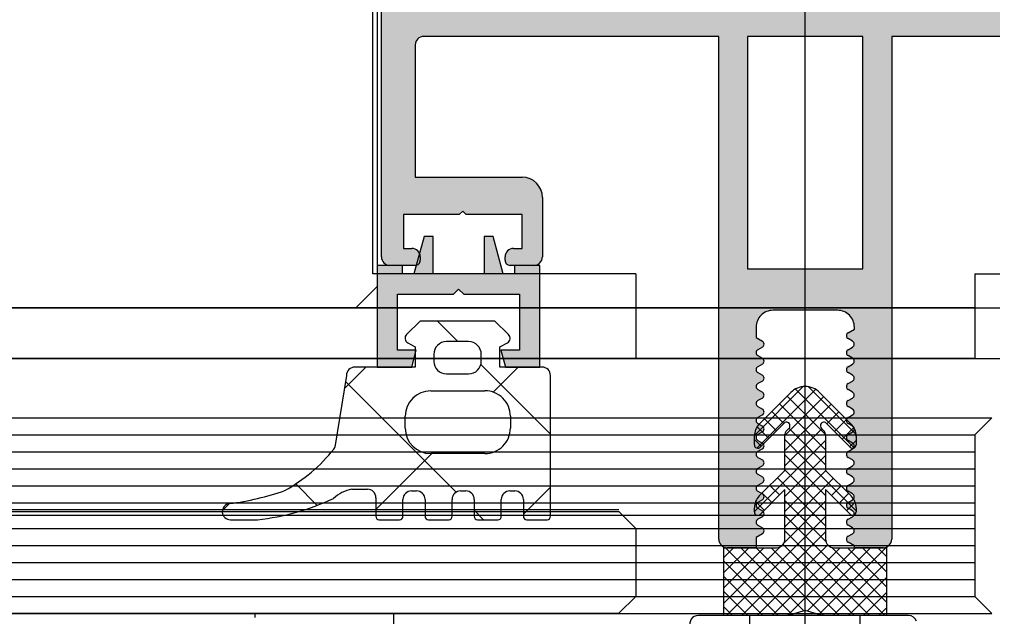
# Model space of a CAD drawing. Extents: x 820 to 5791, y 1495 to 5010.
# Drawn here: x 2814.68 to 2820.42, y 2079.19 to 2082.71 of the extents above; entities that cross this region are included whole.
import ezdxf

# ---------------------------------------------------------------- set-up
doc = ezdxf.new("R2010")
doc.units = 0
doc.header["$LTSCALE"] = 20
doc.layers.get('0').update_dxf_attribs({"linetype": 'CONTINUOUS', "lineweight": 15})
doc.layers.get('DEFPOINTS').update_dxf_attribs({"linetype": 'CONTINUOUS'})
doc.layers.add('_00_TT_PLASTER INTERIOR', color=60, linetype='CONTINUOUS', lineweight=0)
doc.layers.add('ölç', color=63, linetype='CONTINUOUS', lineweight=20)
doc.layers.add('dış ölçü', color=7, linetype='CONTINUOUS', lineweight=20, true_color=0x0d6787)
doc.styles.add('TRS', font='times.ttf', dxfattribs={"width": 0.8})
doc.dimstyles.new('dış ölçü', dxfattribs={"dimtxt": 12, "dimasz": 5, "dimexe": 5, "dimexo": 35, "dimgap": 5, "dimtad": 1, "dimdec": 0, "dimdsep": 46, "dimtxsty": 'TRS', "dimblk": 'DOT', "dimcen": 0, "dimdle": 0.1, "dimclrd": 256, "dimclre": 256, "dimclrt": 73, "dimadec": 0, "dimazin": 0, "dimtfac": 0.3, "dimtdec": 0, "dimtix": 1, "dimtmove": 2, "dimatfit": 3, "dimldrblk": 'DOT', "dimfxl": 1, "dimfxlon": 1, "dimtolj": 1, "dimarcsym": 0})

# ---------------------------------------------------------------- blocks, each defined once
blk = doc.blocks.new('_Dot')
at = {"layer": 'ölç', "color": 0, "lineweight": -2}
blk.add_line((-0.5, 0), (-1, 0), dxfattribs=at)
at = {"layer": 'ölç', "color": 0, "const_width": 0.5}
blk.add_lwpolyline([(-0.25, 0, 1), (0.25, 0, 1)], format="xyb", close=True, dxfattribs=at)
blk = doc.blocks.new('*D175')
at = {"layer": 'DEFPOINTS', "color": 0, "transparency": 16777216}
for p in [(2564.572630959432, 2100.051431137363), (2844.176336790435, 2097.044452601193), (2844.176336790435, 1809.278305477972)]:
    blk.add_point(p, dxfattribs=at)
at = {"layer": 'dış ölçü', "lineweight": -2, "transparency": 16777216}
for p, q in [((2564.572630959432, 1810.278305477972), (2564.572630959432, 1804.278305477972)), ((2844.176336790435, 1810.278305477972), (2844.176336790435, 1804.278305477972)), ((2569.572630959432, 1809.278305477972), (2839.176336790435, 1809.278305477972))]:
    blk.add_line(p, q, dxfattribs=at)
at = {"layer": 'dış ölçü', "lineweight": -2, "transparency": 16777216, "xscale": 5, "yscale": 5, "zscale": 5, "rotation": 180}
blk.add_blockref('_Dot', (2564.572630959432, 1809.278305477972), dxfattribs=at)
at = {"layer": 'dış ölçü', "lineweight": -2, "transparency": 16777216, "xscale": 5, "yscale": 5, "zscale": 5}
blk.add_blockref('_Dot', (2844.176336790435, 1809.278305477972), dxfattribs=at)
at = {"layer": 'dış ölçü', "color": 73, "transparency": 16777216, "insert": (2704.374483874934, 1820.3821266748), "char_height": 12, "attachment_point": 5, "style": 'TRS'}
blk.add_mtext('\\A1;280', dxfattribs=at)
blk = doc.blocks.new('*D180')
at = {"layer": 'DEFPOINTS', "color": 0, "transparency": 16777216}
for p in [(3700.971713778752, 2100.044452589959), (2054.28790840802, 2083.440788159293), (3700.971713778752, 1729.278305477972)]:
    blk.add_point(p, dxfattribs=at)
at = {"layer": 'dış ölçü', "lineweight": -2, "transparency": 16777216}
for p, q in [((2054.28790840802, 1730.278305477972), (2054.28790840802, 1724.278305477972)), ((3700.971713778752, 1730.278305477972), (3700.971713778752, 1724.278305477972)), ((2059.28790840802, 1729.278305477972), (3695.971713778752, 1729.278305477972))]:
    blk.add_line(p, q, dxfattribs=at)
at = {"layer": 'dış ölçü', "lineweight": -2, "transparency": 16777216, "xscale": 5, "yscale": 5, "zscale": 5, "rotation": 180}
blk.add_blockref('_Dot', (2054.28790840802, 1729.278305477972), dxfattribs=at)
at = {"layer": 'dış ölçü', "lineweight": -2, "transparency": 16777216, "xscale": 5, "yscale": 5, "zscale": 5}
blk.add_blockref('_Dot', (3700.971713778752, 1729.278305477972), dxfattribs=at)
at = {"layer": 'dış ölçü', "color": 73, "transparency": 16777216, "insert": (2877.629811093386, 1740.399430207604), "char_height": 12, "attachment_point": 5, "style": 'TRS'}
blk.add_mtext('\\A1;1647', dxfattribs=at)
blk = doc.blocks.new('HGJFG')
h = blk.add_hatch(color=9)
h.dxf.hatch_style = 1
h.paths.add_polyline_path([(-2344.934299923157, -3287.740428937931), (-2345.614299923164, -3287.740428937931), (-2345.614299923164, -3289.110428937932), (-2344.934299923157, -3289.110428937932)], flags=16)
edge = h.paths.add_edge_path()
edge.add_line((-2347.574299923156, -3287.790428937932), (-2347.574299923156, -3288.570428937932))
edge.add_line((-2347.574299923156, -3288.570428937933), (-2346.944199923156, -3288.570428937933))
edge.add_arc((-2346.944199923161, -3288.690428937932), 0.119999999999347, 359.99999999947977, 449.99999999947784, ccw=False)
edge.add_line((-2346.824199923166, -3288.690428937932), (-2346.824199923166, -3289.040428938162))
edge.add_arc((-2346.874199923154, -3289.040428938163), 0.04999999999997726, 269.99999999997397, 360.00000000002603, ccw=False)
edge.add_line((-2346.874199923154, -3289.090428938162), (-2347.014136417499, -3289.090428938161))
edge.add_arc((-2347.014399923163, -3289.060430095437), 0.0299999999995744, 179.9999999913434, 270.50326520220784, ccw=False)
edge.add_line((-2347.044399923162, -3289.060430095434), (-2347.044399923158, -3289.040430095446))
edge.add_arc((-2346.994399923159, -3289.040430095444), 0.04999999999904503, 89.99999996555522, 180.0000000010943, ccw=False)
edge.add_line((-2346.99439992313, -3288.990430095445), (-2346.944399923162, -3288.990430095473))
edge.add_line((-2346.944399923156, -3288.990430095474), (-2346.94441389236, -3288.790428937931))
edge.add_line((-2346.944413892369, -3288.79042893793), (-2347.274407817243, -3288.790428970085))
edge.add_line((-2347.274407817237, -3288.790428970086), (-2347.294407817236, -3288.770428970087))
edge.add_line((-2347.294407817241, -3288.770428970086), (-2347.314407817242, -3288.790428905776))
edge.add_line((-2347.314407817231, -3288.790428905778), (-2347.644399923153, -3288.790428937932))
edge.add_line((-2347.644399923153, -3288.79042893793), (-2347.644399923153, -3288.99042893793))
edge.add_line((-2347.644399923153, -3288.990428937931), (-2347.594399923154, -3288.990428938162))
edge.add_arc((-2347.594399923165, -3289.040428938163), 0.04999999999997726, 359.99999999997397, 450.00000000002603, ccw=False)
edge.add_line((-2347.544399923162, -3289.040428938163), (-2347.544399923162, -3289.060428938164))
edge.add_arc((-2347.574399923161, -3289.060428938164), 0.02999999999924441, 270.0000000007803, 360.00000000060896, ccw=False)
edge.add_line((-2347.574399923161, -3289.090428938162), (-2347.724299923238, -3289.090428937932))
edge.add_arc((-2347.724299923165, -3289.04042893793), 0.05000000000060822, 180.000000000697, 269.99999991259165, ccw=False)
edge.add_line((-2347.774299923153, -3289.040428937932), (-2347.774299923153, -3270.290458937932))
edge.add_arc((-2347.724298765502, -3270.290460095585), 0.05000115766671105, 450.00132654226195, 539.998673457738, ccw=False)
edge.add_line((-2347.724299923165, -3270.240458937932), (-2342.824299923165, -3270.240458937932))
edge.add_arc((-2342.824301080819, -3270.290460095585), 0.05000115766671105, 360.001326542262, 449.998673457738, ccw=False)
edge.add_line((-2342.774299923153, -3270.290458937933), (-2342.774299923153, -3289.040428937933))
edge.add_arc((-2342.824299923156, -3289.04042893793), 0.05000000000060752, 270.00000008740756, 359.99999999930384, ccw=False)
edge.add_line((-2342.824299923083, -3289.090428937933), (-2342.97419992316, -3289.090428938163))
edge.add_arc((-2342.97419992316, -3289.060428938164), 0.029999999999245, 179.9999999993918, 269.99999999921863, ccw=False)
edge.add_line((-2343.004199923159, -3289.060428938164), (-2343.004199923159, -3289.040428938163))
edge.add_arc((-2342.954199923156, -3289.040428938163), 0.04999999999997726, 89.99999999997402, 180.0000000000261, ccw=False)
edge.add_line((-2342.954199923156, -3288.990428938162), (-2342.904199923157, -3288.990428937931))
edge.add_line((-2342.904199923153, -3288.990428937931), (-2342.904199923153, -3288.790428937931))
edge.add_line((-2342.904199923153, -3288.79042893793), (-2343.234192029076, -3288.790428905776))
edge.add_line((-2343.234192029076, -3288.790428905778), (-2343.254192029076, -3288.770428970088))
edge.add_line((-2343.25419202908, -3288.770428970086), (-2343.274192029078, -3288.790428970085))
edge.add_line((-2343.274192029084, -3288.790428970086), (-2343.604185953957, -3288.790428937932))
edge.add_line((-2343.604185953952, -3288.79042893793), (-2343.604199923156, -3288.990430095473))
edge.add_line((-2343.604199923165, -3288.990430095474), (-2343.554199923196, -3288.990430095446))
edge.add_arc((-2343.554199923162, -3289.040430095444), 0.04999999999904503, 359.9999999989057, 450.00000003444484, ccw=False)
edge.add_line((-2343.504199923159, -3289.040430095446), (-2343.504199923155, -3289.060430095434))
edge.add_arc((-2343.534199923158, -3289.060430095437), 0.02999999999957437, 269.49673479779267, 360.00000000865657, ccw=False)
edge.add_line((-2343.534463428817, -3289.090428938162), (-2343.674399923161, -3289.090428938163))
edge.add_arc((-2343.674399923152, -3289.040428938163), 0.04999999999997726, 179.9999999999739, 270.00000000002603, ccw=False)
edge.add_line((-2343.724399923155, -3289.040428938163), (-2343.724399923155, -3288.690428937933))
edge.add_arc((-2343.60439992316, -3288.690428937932), 0.1199999999993454, 90.0000000005212, 180.000000000521, ccw=False)
edge.add_line((-2343.60439992316, -3288.570428937933), (-2342.974299923159, -3288.570428937933))
edge.add_line((-2342.974299923165, -3288.570428937933), (-2342.974299923165, -3287.790428937933))
edge.add_arc((-2343.024301080816, -3287.790430095586), 0.05000115766671673, 360.0013265422685, 449.9986734577315)
edge.add_line((-2343.024299923153, -3287.740428937931), (-2344.764299923153, -3287.740428937931))
edge.add_line((-2344.764299923158, -3287.740428937931), (-2344.764299923158, -3290.70542893793))
edge.add_arc((-2344.814299923161, -3290.705428937931), 0.05, 270, 360, ccw=False)
edge.add_line((-2344.814299923161, -3290.75542893793), (-2344.984299923163, -3290.75542893793))
edge.add_line((-2344.98429992316, -3290.75542893793), (-2344.98429992316, -3290.744400081101))
edge.add_line((-2344.98429992316, -3290.744400081102), (-2345.02179992316, -3290.722749446008))
edge.add_arc((-2345.011799923156, -3290.705428937931), 0.02000000000020181, 120.0000000000004, 239.9999999999996, ccw=False)
edge.add_line((-2345.021799923165, -3290.688108429856), (-2344.995197382787, -3290.672749446007))
edge.add_arc((-2345.005197382777, -3290.655428937932), 0.02000000000020146, 299.9999999999986, 420.0000000000013)
edge.add_line((-2344.995197382782, -3290.638108429856), (-2345.02179992316, -3290.622749446008))
edge.add_arc((-2345.011799923156, -3290.605428937933), 0.02000000000020181, 120.0000000000004, 239.9999999999996, ccw=False)
edge.add_line((-2345.021799923165, -3290.588108429857), (-2344.995197382787, -3290.572749446009))
edge.add_arc((-2345.005197382777, -3290.555428937932), 0.02000000000020146, 299.9999999999986, 420.0000000000013)
edge.add_line((-2344.995197382782, -3290.538108429856), (-2345.02179992316, -3290.522749446008))
edge.add_arc((-2345.011799923156, -3290.505428937932), 0.02000000000020181, 120.0000000000004, 239.9999999999996, ccw=False)
edge.add_line((-2345.021799923165, -3290.488108429855), (-2344.995197382787, -3290.472749446007))
edge.add_arc((-2345.005197382777, -3290.455428937931), 0.02000000000020146, 299.9999999999986, 420.0000000000013)
edge.add_line((-2344.995197382782, -3290.438108429856), (-2345.02179992316, -3290.422749446007))
edge.add_arc((-2345.011799923156, -3290.405428937932), 0.02000000000020181, 120.0000000000004, 239.9999999999996, ccw=False)
edge.add_line((-2345.021799923165, -3290.388108429856), (-2344.995197382787, -3290.372749446008))
edge.add_arc((-2345.005197382777, -3290.355428937933), 0.02000000000020146, 299.9999999999986, 420.0000000000013)
edge.add_line((-2344.995197382782, -3290.338108429857), (-2345.02179992316, -3290.322749446009))
edge.add_arc((-2345.011799923156, -3290.305428937932), 0.02000000000020181, 120.0000000000004, 239.9999999999996, ccw=False)
edge.add_line((-2345.021799923165, -3290.288108429856), (-2344.995197382787, -3290.272749446008))
edge.add_arc((-2345.005197382777, -3290.255428937932), 0.02000000000020146, 299.9999999999986, 420.0000000000013)
edge.add_line((-2344.995197382782, -3290.238108429855), (-2345.02179992316, -3290.222749446007))
edge.add_arc((-2345.011799923156, -3290.205428937931), 0.02000000000020181, 120.0000000000004, 239.9999999999996, ccw=False)
edge.add_line((-2345.021799923165, -3290.188108429856), (-2344.995197382787, -3290.172749446007))
edge.add_arc((-2345.005197382777, -3290.155428937932), 0.02000000000020146, 299.9999999999986, 420.0000000000013)
edge.add_line((-2344.995197382782, -3290.138108429856), (-2345.02179992316, -3290.122749446008))
edge.add_arc((-2345.011799923156, -3290.105428937933), 0.02000000000020181, 120.0000000000004, 239.9999999999996, ccw=False)
edge.add_line((-2345.021799923165, -3290.088108429857), (-2344.995197382787, -3290.072749446009))
edge.add_arc((-2345.005197382777, -3290.055428937932), 0.02000000000020146, 299.9999999999986, 420.0000000000013)
edge.add_line((-2344.995197382782, -3290.038108429856), (-2345.02179992316, -3290.022749446008))
edge.add_arc((-2345.011799923156, -3290.005428937932), 0.02000000000020181, 120.0000000000004, 239.9999999999996, ccw=False)
edge.add_line((-2345.021799923165, -3289.988108429855), (-2344.995197382787, -3289.972749446007))
edge.add_arc((-2345.005197382777, -3289.955428937931), 0.02000000000020146, 299.9999999999986, 420.0000000000013)
edge.add_line((-2344.995197382782, -3289.938108429856), (-2345.02179992316, -3289.922749446007))
edge.add_arc((-2345.011799923156, -3289.905428937932), 0.02000000000020181, 120.0000000000004, 239.9999999999996, ccw=False)
edge.add_line((-2345.021799923165, -3289.888108429856), (-2344.995197382787, -3289.872749446008))
edge.add_arc((-2345.005197382777, -3289.855428937933), 0.02000000000020146, 299.9999999999986, 420.0000000000013)
edge.add_line((-2344.995197382782, -3289.838108429857), (-2345.02179992316, -3289.822749446009))
edge.add_arc((-2345.011799923156, -3289.805428937932), 0.02000000000020181, 120.0000000000004, 239.9999999999996, ccw=False)
edge.add_line((-2345.021799923165, -3289.788108429856), (-2344.995197382787, -3289.772749446008))
edge.add_arc((-2345.005197382777, -3289.755428937932), 0.02000000000020146, 299.9999999999986, 420.0000000000013)
edge.add_line((-2344.995197382782, -3289.738108429855), (-2345.02179992316, -3289.722749446007))
edge.add_arc((-2345.011799923156, -3289.705428937931), 0.02000000000020181, 120.0000000000004, 239.9999999999996, ccw=False)
edge.add_line((-2345.021799923165, -3289.688108429856), (-2344.995197382787, -3289.672749446007))
edge.add_arc((-2345.005197382777, -3289.655428937932), 0.02000000000020146, 299.9999999999986, 420.0000000000013)
edge.add_line((-2344.995197382782, -3289.638108429856), (-2345.02179992316, -3289.622749446008))
edge.add_arc((-2345.011799923156, -3289.605428937933), 0.02000000000020181, 120.0000000000004, 239.9999999999996, ccw=False)
edge.add_line((-2345.021799923165, -3289.588108429857), (-2344.995197382787, -3289.57274944618))
edge.add_arc((-2345.005197382777, -3289.555428938104), 0.01999999999978106, 299.9999999999971, 420.0000000000029)
edge.add_line((-2344.995197382782, -3289.538108430029), (-2345.02179992316, -3289.522749446009))
edge.add_arc((-2345.011799923156, -3289.505428937932), 0.02000000000020181, 120.0000000000004, 239.9999999999996, ccw=False)
edge.add_line((-2345.021799923165, -3289.488108429855), (-2344.984299923165, -3289.466457794761))
edge.add_line((-2344.98429992316, -3289.466457794761), (-2344.98429992316, -3289.455428937931))
edge.add_arc((-2345.084299923165, -3289.455428937931), 0.0999999999999993, 359.9999999999996, 450.0000000000005)
edge.add_line((-2345.084299923165, -3289.355428937933), (-2345.464299923165, -3289.355428937933))
edge.add_arc((-2345.464299923156, -3289.455428937931), 0.1000000000000007, 450.0000000000005, 539.9999999999997)
edge.add_line((-2345.564299923161, -3289.455428937931), (-2345.564299923161, -3289.516457794761))
edge.add_line((-2345.564299923161, -3289.516457794763), (-2345.526799923161, -3289.538108429857))
edge.add_arc((-2345.536799923165, -3289.555428937932), 0.02000000000020181, 300.00000000000045, 419.99999999999955, ccw=False)
edge.add_line((-2345.526799923156, -3289.572749446009), (-2345.553402463534, -3289.588108429857))
edge.add_arc((-2345.54340246353, -3289.605428937933), 0.02000000000020146, 479.9999999999986, 600.0000000000014)
edge.add_line((-2345.553402463539, -3289.622749446008), (-2345.526799923161, -3289.638108429856))
edge.add_arc((-2345.536799923165, -3289.655428937932), 0.02000000000020181, 300.00000000000045, 419.99999999999955, ccw=False)
edge.add_line((-2345.526799923156, -3289.672749446007), (-2345.553402463534, -3289.688108429856))
edge.add_arc((-2345.54340246353, -3289.705428937931), 0.02000000000020146, 479.9999999999986, 600.0000000000014)
edge.add_line((-2345.553402463539, -3289.722749446007), (-2345.526799923161, -3289.738108429855))
edge.add_arc((-2345.536799923165, -3289.755428937932), 0.02000000000020181, 300.00000000000045, 419.99999999999955, ccw=False)
edge.add_line((-2345.526799923156, -3289.772749446008), (-2345.553402463534, -3289.788108429856))
edge.add_arc((-2345.54340246353, -3289.805428937932), 0.02000000000020146, 479.9999999999986, 600.0000000000014)
edge.add_line((-2345.553402463539, -3289.822749446009), (-2345.526799923161, -3289.838108429857))
edge.add_arc((-2345.536799923165, -3289.855428937933), 0.02000000000020181, 300.00000000000045, 419.99999999999955, ccw=False)
edge.add_line((-2345.526799923156, -3289.872749446008), (-2345.553402463534, -3289.888108429856))
edge.add_arc((-2345.54340246353, -3289.905428937932), 0.02000000000020146, 479.9999999999986, 600.0000000000014)
edge.add_line((-2345.553402463539, -3289.922749446007), (-2345.526799923161, -3289.938108429856))
edge.add_arc((-2345.536799923165, -3289.955428937931), 0.02000000000020181, 300.00000000000045, 419.99999999999955, ccw=False)
edge.add_line((-2345.526799923156, -3289.972749446007), (-2345.553402463534, -3289.988108429855))
edge.add_arc((-2345.54340246353, -3290.005428937932), 0.02000000000020146, 479.9999999999986, 600.0000000000014)
edge.add_line((-2345.553402463539, -3290.022749446008), (-2345.526799923161, -3290.038108429856))
edge.add_arc((-2345.536799923165, -3290.055428937932), 0.02000000000020181, 300.00000000000045, 419.99999999999955, ccw=False)
edge.add_line((-2345.526799923156, -3290.072749446009), (-2345.553402463534, -3290.088108429857))
edge.add_arc((-2345.54340246353, -3290.105428937933), 0.02000000000020146, 479.9999999999986, 600.0000000000014)
edge.add_line((-2345.553402463539, -3290.122749446008), (-2345.526799923161, -3290.138108429856))
edge.add_arc((-2345.536799923165, -3290.155428937932), 0.02000000000020181, 300.00000000000045, 419.99999999999955, ccw=False)
edge.add_line((-2345.526799923156, -3290.172749446007), (-2345.553402463534, -3290.188108429856))
edge.add_arc((-2345.54340246353, -3290.205428937931), 0.02000000000020146, 479.9999999999986, 600.0000000000014)
edge.add_line((-2345.553402463539, -3290.222749446007), (-2345.526799923161, -3290.238108429855))
edge.add_arc((-2345.536799923165, -3290.255428937932), 0.02000000000020181, 300.00000000000045, 419.99999999999955, ccw=False)
edge.add_line((-2345.526799923156, -3290.272749446008), (-2345.553402463534, -3290.288108429856))
edge.add_arc((-2345.54340246353, -3290.305428937932), 0.02000000000020146, 479.9999999999986, 600.0000000000014)
edge.add_line((-2345.553402463539, -3290.322749446009), (-2345.526799923161, -3290.338108429857))
edge.add_arc((-2345.536799923165, -3290.355428937933), 0.02000000000020181, 300.00000000000045, 419.99999999999955, ccw=False)
edge.add_line((-2345.526799923156, -3290.372749446008), (-2345.553402463534, -3290.388108429856))
edge.add_arc((-2345.54340246353, -3290.405428937932), 0.02000000000020146, 479.9999999999986, 600.0000000000014)
edge.add_line((-2345.553402463539, -3290.422749446007), (-2345.526799923161, -3290.438108429856))
edge.add_arc((-2345.536799923165, -3290.455428937931), 0.02000000000020181, 300.00000000000045, 419.99999999999955, ccw=False)
edge.add_line((-2345.526799923156, -3290.472749446007), (-2345.553402463534, -3290.488108429855))
edge.add_arc((-2345.54340246353, -3290.505428937932), 0.02000000000020146, 479.9999999999986, 600.0000000000014)
edge.add_line((-2345.553402463539, -3290.522749446008), (-2345.526799923161, -3290.538108429856))
edge.add_arc((-2345.536799923165, -3290.555428937932), 0.02000000000020181, 300.00000000000045, 419.99999999999955, ccw=False)
edge.add_line((-2345.526799923156, -3290.572749446009), (-2345.553402463534, -3290.588108429857))
edge.add_arc((-2345.54340246353, -3290.605428937933), 0.02000000000020146, 479.9999999999986, 600.0000000000014)
edge.add_line((-2345.553402463539, -3290.622749446008), (-2345.526799923161, -3290.638108429856))
edge.add_arc((-2345.536799923165, -3290.655428937932), 0.02000000000020181, 300.00000000000045, 419.99999999999955, ccw=False)
edge.add_line((-2345.526799923156, -3290.672749446007), (-2345.564299923156, -3290.694400081102))
edge.add_line((-2345.564299923161, -3290.694400081103), (-2345.564299923161, -3290.755428937932))
edge.add_line((-2345.564299923161, -3290.75542893793), (-2345.734299923163, -3290.75542893793))
edge.add_arc((-2345.73429992316, -3290.705428937931), 0.05000000000000143, 180.0000000000016, 269.99999999999835, ccw=False)
edge.add_line((-2345.784299923163, -3290.705428937931), (-2345.784299923163, -3287.740428937932))
edge.add_line((-2345.784299923163, -3287.740428937931), (-2347.524299923162, -3287.740428937931))
edge.add_arc((-2347.524298765505, -3287.790430095586), 0.05000115766671673, 450.0013265422685, 539.9986734577316)
h.paths.add_polyline_path([(-2347.504299923164, -3287.540468937933), (-2343.044299923157, -3287.540468937933), (-2343.044299923157, -3270.740458937932), (-2347.504299923164, -3270.740458937932)], flags=16)
h = blk.add_hatch()
h.set_pattern_fill('ANSI32', color=9, scale=0.5)
h.set_pattern_definition([(44.99999999999999, (-70702.76842420179, -10000), (-3.367596045400933, 3.367596045400933), []), (44.99999999999999, (-70700.52335920179, -10000), (-3.367596045400933, 3.367596045400933), [])])
h.paths.add_polyline_path([(-2429.595913055277, -3270.305708937608), (-2347.798562446184, -3270.305708937608), (-2347.798562446184, -3289.340428937728), (-2429.595913055277, -3289.340428937728)])
blk.add_hatch(color=9).paths.add_polyline_path([(-2346.838562446178, -3289.690428938165), (-2346.838562446178, -3289.090428938166), (-2346.988562446187, -3289.090428938166), (-2346.988562446187, -3289.140428938165), (-2347.055262446182, -3289.140428938165), (-2347.114462446186, -3288.919428938164), (-2347.168662446184, -3288.919428938164), (-2347.168662446184, -3289.140428938165), (-2347.468462446178, -3289.140428938165), (-2347.468462446178, -3288.919428938164), (-2347.522662446191, -3288.919428938164), (-2347.58186244618, -3289.140428938165), (-2347.64856244619, -3289.140428938165), (-2347.64856244619, -3289.090428938166), (-2347.798562446184, -3289.090428938166), (-2347.798562446184, -3289.690428938165), (-2347.595362446181, -3289.690428938165), (-2347.568462446184, -3289.590428938166), (-2347.678562446189, -3289.590428938166), (-2347.678562446189, -3289.260428938164), (-2347.348562446187, -3289.260428938164), (-2347.318562446188, -3289.230428938165), (-2347.28856244619, -3289.260428938164), (-2346.958562446188, -3289.260428938164), (-2346.958562446188, -3289.590428938166), (-2347.068562446188, -3289.590428938166), (-2347.041762446182, -3289.690428938165)])
at = {"color": 9, "ltscale": 0.5}
blk.add_line((-2345.274299923153, -3298.094551804218), (-2345.274299923153, -3268.240458937932), dxfattribs=at)
at = {"color": 9}
for p, q in [((-2347.824299923156, -3289.140428937932), (-2347.824299923156, -3270.305478937932)), ((-2347.774299923153, -3289.040428937932), (-2347.774299923153, -3270.290458937933)), ((-2345.784299923163, -3287.740428937931), (-2347.524299923153, -3287.740428937931)), ((-2345.784299923163, -3290.705428937931), (-2345.784299923163, -3287.740428937931)), ((-2344.934299923157, -3287.740428937931), (-2345.614299923164, -3287.740428937931)), ((-2345.614299923164, -3287.740428937931), (-2345.614299923164, -3289.110428937932)), ((-2344.934299923157, -3289.110428937932), (-2344.934299923157, -3287.740428937931)), ((-2343.024299923153, -3287.740428937931), (-2344.764299923158, -3287.740428937931)), ((-2344.764299923158, -3287.740428937931), (-2344.764299923158, -3290.705428937931)), ((-2347.574299923156, -3287.790428937932), (-2347.574299923156, -3288.570428937933)), ((-2347.574299923156, -3288.570428937933), (-2346.944199923161, -3288.570428937933)), ((-2346.824199923166, -3288.690428937932), (-2346.824199923166, -3289.040428938163)), ((-2347.314407817231, -3288.790428905778), (-2347.644399923153, -3288.79042893793)), ((-2347.644399923153, -3288.79042893793), (-2347.644399923153, -3288.990428937931)), ((-2347.294407817241, -3288.770428970086), (-2347.314407817231, -3288.790428905778)), ((-2347.274407817237, -3288.790428970086), (-2347.294407817241, -3288.770428970086)), ((-2346.944413892369, -3288.79042893793), (-2347.274407817237, -3288.790428970086)), ((-2346.944399923156, -3288.990430095474), (-2346.944413892369, -3288.79042893793)), ((-2347.522662446191, -3288.919428938164), (-2347.58186244618, -3289.140428938165)), ((-2347.468462446178, -3288.919428938164), (-2347.522662446191, -3288.919428938164)), ((-2347.468462446178, -3289.140428938165), (-2347.468462446178, -3288.919428938164)), ((-2347.114462446186, -3288.919428938164), (-2347.168662446184, -3288.919428938164)), ((-2347.168662446184, -3288.919428938164), (-2347.168662446184, -3289.140428938165)), ((-2347.055262446182, -3289.140428938165), (-2347.114462446186, -3288.919428938164)), ((-2347.644399923153, -3288.990428937931), (-2347.594399923165, -3288.990428938162)), ((-2346.99439992313, -3288.990430095445), (-2346.944399923156, -3288.990430095474)), ((-2347.544399923162, -3289.040428938163), (-2347.544399923162, -3289.060428938164)), ((-2347.044399923162, -3289.060430095434), (-2347.044399923162, -3289.040430095446)), ((-2346.274299923153, -3289.140428937932), (-2347.824299923156, -3289.140428937932)), ((-2347.64856244619, -3289.090428938166), (-2347.798562446184, -3289.090428938166)), ((-2347.798562446184, -3289.090428938166), (-2347.798562446184, -3289.690428938165)), ((-2347.574399923161, -3289.090428938162), (-2347.724299923238, -3289.090428937933)), ((-2347.64856244619, -3289.140428938165), (-2347.64856244619, -3289.090428938166)), ((-2347.58186244618, -3289.140428938165), (-2347.64856244619, -3289.140428938165)), ((-2347.168662446184, -3289.140428938165), (-2347.468462446178, -3289.140428938165)), ((-2346.988562446187, -3289.140428938165), (-2347.055262446182, -3289.140428938165)), ((-2346.874199923154, -3289.090428938162), (-2347.014136417504, -3289.090428938162)), ((-2346.838562446178, -3289.090428938166), (-2346.988562446187, -3289.090428938166)), ((-2346.988562446187, -3289.090428938166), (-2346.988562446187, -3289.140428938165)), ((-2346.838562446178, -3289.690428938165), (-2346.838562446178, -3289.090428938166)), ((-2346.274299923153, -3289.140428937932), (-2346.274299923153, -3289.640428937932)), ((-2345.614299923164, -3289.110428937932), (-2344.934299923157, -3289.110428937932)), ((-2344.274299923168, -3289.140428937932), (-2342.72429992315, -3289.140428937932)), ((-2344.274299923168, -3289.140428937932), (-2344.274299923168, -3289.640428937932)), ((-2347.348562446187, -3289.260428938164), (-2347.318562446188, -3289.230428938165)), ((-2347.318562446188, -3289.230428938165), (-2347.28856244619, -3289.260428938164)), ((-2347.678562446189, -3289.590428938166), (-2347.678562446189, -3289.260428938164)), ((-2347.678562446189, -3289.260428938164), (-2347.348562446187, -3289.260428938164)), ((-2347.28856244619, -3289.260428938164), (-2346.958562446188, -3289.260428938164)), ((-2346.958562446188, -3289.260428938164), (-2346.958562446188, -3289.590428938166)), ((-2345.084299923165, -3289.355428937933), (-2345.464299923156, -3289.355428937933)), ((-2347.544779142508, -3289.420428938166), (-2347.625667585901, -3289.498895872132)), ((-2347.104779142505, -3289.420428938166), (-2347.544779142508, -3289.420428938166)), ((-2347.322746259842, -3289.540428938165), (-2347.442746259837, -3289.420428938166)), ((-2347.023890699126, -3289.498895872132), (-2347.104779142505, -3289.420428938166)), ((-2345.564299923161, -3289.455428937931), (-2345.564299923161, -3289.516457794763)), ((-2345.021799923165, -3289.488108429855), (-2344.98429992316, -3289.466457794761)), ((-2344.98429992316, -3289.466457794761), (-2344.98429992316, -3289.455428937931)), ((-2347.61889678957, -3289.546899526401), (-2347.574779142506, -3289.570428938166)), ((-2347.259779142504, -3289.540428938167), (-2347.389779142509, -3289.540428938167)), ((-2347.074779142506, -3289.570428938166), (-2347.030661495443, -3289.546899526401)), ((-2345.564299923161, -3289.516457794763), (-2345.526799923156, -3289.538108429856)), ((-2344.995197382782, -3289.538108430029), (-2345.021799923165, -3289.522749446008)), ((-2347.568462446184, -3289.590428938166), (-2347.678562446189, -3289.590428938166)), ((-2347.595362446181, -3289.690428938165), (-2347.568462446184, -3289.590428938166)), ((-2347.574779142506, -3289.570428938166), (-2347.574779142506, -3289.690428938165)), ((-2347.074779142506, -3289.690428938165), (-2347.074779142506, -3289.570428938166)), ((-2346.958562446188, -3289.590428938166), (-2347.068562446188, -3289.590428938166)), ((-2347.068562446188, -3289.590428938166), (-2347.041762446182, -3289.690428938165)), ((-2345.526799923156, -3289.572749446009), (-2345.553402463539, -3289.588108429857)), ((-2345.021799923165, -3289.588108429857), (-2344.995197382782, -3289.57274944618)), ((-2416.883590861017, -3289.640428937727), (-2339.83666939566, -3289.640428937727)), ((-2346.274299923153, -3289.640428937932), (-2360.836622117419, -3289.640428937932)), ((-2344.274299923168, -3289.640428937932), (-2352.040364596772, -3289.640428937932)), ((-2347.464779142506, -3289.615428938166), (-2347.464779142506, -3289.655428938165)), ((-2347.184779142507, -3289.655428938165), (-2347.184779142507, -3289.615428938166)), ((-2345.553402463539, -3289.622749446008), (-2345.526799923156, -3289.638108429856)), ((-2344.995197382782, -3289.638108429856), (-2345.021799923165, -3289.622749446008)), ((-2347.992419536223, -3289.817369214951), (-2347.865479259443, -3289.690428938168)), ((-2347.574779142506, -3289.690428938165), (-2347.929809142513, -3289.690428938165)), ((-2347.798562446184, -3289.690428938165), (-2347.595362446181, -3289.690428938165)), ((-2346.776595768982, -3290.086579429016), (-2347.187549664258, -3289.675625533738)), ((-2347.115238506301, -3289.83821379713), (-2346.967453647329, -3289.690428938166)), ((-2346.826595768985, -3289.690428938165), (-2347.074779142506, -3289.690428938165)), ((-2347.041762446182, -3289.690428938165), (-2346.838562446178, -3289.690428938165)), ((-2345.526799923156, -3289.672749446007), (-2345.553402463539, -3289.688108429856)), ((-2345.021799923165, -3289.688108429856), (-2344.995197382782, -3289.672749446007)), ((-2347.979819142504, -3289.740428938166), (-2348.049033984379, -3290.163067246988)), ((-2347.333142506902, -3290.428058303213), (-2347.985582116043, -3289.775618694063)), ((-2347.389779142509, -3289.730428938165), (-2347.259779142504, -3289.730428938165)), ((-2346.776595768982, -3290.570428938166), (-2346.776595768982, -3289.740428938166)), ((-2345.553402463539, -3289.722749446007), (-2345.526799923156, -3289.738108429855)), ((-2345.526799923156, -3289.772749446008), (-2345.553402463539, -3289.788108429856)), ((-2344.995197382782, -3289.738108429855), (-2345.021799923165, -3289.722749446007)), ((-2345.021799923165, -3289.788108429856), (-2344.995197382782, -3289.772749446008)), ((-2347.482959142505, -3289.830420480798), (-2347.162959142513, -3289.830420480796)), ((-2345.574251195661, -3290.093726268927), (-2345.286299586264, -3289.805774659534)), ((-2345.558790229491, -3290.168067863969), (-2345.212815386662, -3289.822093021136)), ((-2345.553402463539, -3289.822749446009), (-2345.526799923156, -3289.838108429857)), ((-2344.985701463692, -3290.166592108028), (-2345.332199899506, -3289.820093672218)), ((-2344.974703239929, -3290.087787770591), (-2345.255913355501, -3289.806577655015)), ((-2344.995197382782, -3289.838108429857), (-2345.021799923165, -3289.822749446009)), ((-2345.526799923156, -3289.872749446008), (-2345.553402463539, -3289.888108429856)), ((-2345.544999923161, -3290.026128937935), (-2345.359099923165, -3289.840328937934)), ((-2345.394299923163, -3290.09338011885), (-2345.16531785554, -3289.864398051236)), ((-2345.154299923158, -3290.087796209779), (-2345.380439298559, -3289.86165683438)), ((-2345.189399923166, -3289.840328937934), (-2345.003499923155, -3290.026128937935)), ((-2345.021799923165, -3289.888108429856), (-2344.995197382782, -3289.872749446008)), ((-2345.553402463539, -3289.922749446007), (-2345.526799923156, -3289.938108429856)), ((-2345.154299923158, -3290.177598770989), (-2345.425352659146, -3289.906546035006)), ((-2345.394299923163, -3290.18318268006), (-2345.120404494967, -3289.909287251862)), ((-2344.995197382782, -3289.938108429856), (-2345.021799923165, -3289.922749446007)), ((-2352.040364596772, -3289.990558937935), (-2344.174299923162, -3289.990558937935)), ((-2347.632959142514, -3290.050342480797), (-2347.632959142514, -3289.980420480798)), ((-2347.012959142504, -3289.980420480796), (-2347.012959142504, -3290.050342480797)), ((-2345.526799923156, -3289.972749446007), (-2345.553402463539, -3289.988108429855)), ((-2345.444437400901, -3290.067066415672), (-2345.515179380306, -3289.99632443626)), ((-2345.399536120295, -3290.022165135067), (-2345.470266019719, -3289.951435235632)), ((-2345.146221771484, -3290.024907089603), (-2345.07549113438, -3289.954176452488)), ((-2345.101320490879, -3290.069808370209), (-2345.030577773793, -3289.999065653116)), ((-2345.021799923165, -3289.988108429855), (-2344.995197382782, -3289.972749446007)), ((-2344.174299923162, -3289.990558937935), (-2344.274299923168, -3290.090558937934)), ((-2345.489338681507, -3290.111967696278), (-2345.558462689104, -3290.042843688679)), ((-2345.553402463539, -3290.022749446008), (-2345.526799923156, -3290.038108429856)), ((-2345.398399923154, -3290.021028937933), (-2345.540099923162, -3290.162728937933)), ((-2345.394299923163, -3290.272985241271), (-2345.176221771498, -3290.054907089602)), ((-2345.388399923159, -3290.071028937934), (-2345.370099923163, -3290.052728937934)), ((-2345.154299923158, -3290.2674013322), (-2345.369550124201, -3290.052151131161)), ((-2345.364299923164, -3290.038528937935), (-2345.364299923164, -3290.035128937933)), ((-2345.184299923157, -3290.035128937933), (-2345.184299923157, -3290.038528937935)), ((-2345.178399923153, -3290.052728937934), (-2345.160099923157, -3290.071028937934)), ((-2345.008399923155, -3290.162728937933), (-2345.150099923162, -3290.021028937933)), ((-2345.056419210287, -3290.114709650815), (-2344.987978989852, -3290.046269430387)), ((-2344.995197382782, -3290.038108429856), (-2345.021799923165, -3290.022749446008)), ((-2352.040364596772, -3290.090558937934), (-2344.274299923168, -3290.090558937934)), ((-2345.574299923156, -3290.148528937935), (-2345.574299923156, -3290.096828937935)), ((-2345.534239962112, -3290.156868976884), (-2345.574299923156, -3290.116809015833)), ((-2345.526799923156, -3290.072749446009), (-2345.553402463539, -3290.088108429857)), ((-2345.394299923163, -3290.299728937934), (-2345.394299923163, -3290.085128937934)), ((-2344.974299923165, -3290.537203893408), (-2345.394299923163, -3290.11720389341)), ((-2345.154299923158, -3290.085128937934), (-2345.154299923158, -3290.299728937934)), ((-2345.021799923165, -3290.088108429857), (-2344.995197382782, -3290.072749446009)), ((-2344.974299923165, -3290.096828937935), (-2344.974299923165, -3290.148528937935)), ((-2344.274299923168, -3290.090558937934), (-2344.274299923168, -3291.042558937935)), ((-2345.574299923156, -3290.542787802481), (-2345.154299923158, -3290.122787802481)), ((-2345.553402463539, -3290.122749446008), (-2345.526799923156, -3290.138108429856)), ((-2345.526799923156, -3290.172749446007), (-2345.553402463539, -3290.188108429856)), ((-2344.995197382782, -3290.138108429856), (-2345.021799923165, -3290.122749446008)), ((-2345.021799923165, -3290.188108429856), (-2344.995197382782, -3290.172749446007)), ((-2345.011517929682, -3290.159610931421), (-2344.974299923165, -3290.122392924904)), ((-2352.040364596772, -3290.190558937934), (-2344.274299923168, -3290.190558937934)), ((-2347.806595768981, -3290.529571059816), (-2347.477367189972, -3290.200342480798)), ((-2347.162959142513, -3290.200342480796), (-2347.482959142505, -3290.200342480796)), ((-2345.553402463539, -3290.222749446007), (-2345.526799923156, -3290.238108429855)), ((-2345.154299923158, -3290.447006454621), (-2345.394299923163, -3290.20700645462)), ((-2345.394299923163, -3290.452590363696), (-2345.154299923158, -3290.212590363692)), ((-2344.995197382782, -3290.238108429855), (-2345.021799923165, -3290.222749446007)), ((-2352.040364596772, -3290.290558937934), (-2344.274299923168, -3290.290558937934)), ((-2345.526799923156, -3290.272749446008), (-2345.553402463539, -3290.288108429856)), ((-2345.021799923165, -3290.288108429856), (-2344.995197382782, -3290.272749446008)), ((-2345.553402463539, -3290.322749446009), (-2345.526799923156, -3290.338108429857)), ((-2345.544999923161, -3290.450428937934), (-2345.394299923163, -3290.299728937934)), ((-2345.154299923158, -3290.626611577042), (-2345.43774124271, -3290.343170257488)), ((-2345.154299923158, -3290.536809015833), (-2345.394299923163, -3290.296809015829)), ((-2345.394299923163, -3290.542392924905), (-2345.152967487881, -3290.301060489629)), ((-2345.394299923163, -3290.632195486115), (-2345.108051314656, -3290.345946877605)), ((-2345.154299923158, -3290.299728937934), (-2345.003499923155, -3290.450428937934)), ((-2344.995197382782, -3290.338108429857), (-2345.021799923165, -3290.322749446009)), ((-2352.040364596772, -3290.390558937935), (-2344.274299923168, -3290.390558937935)), ((-2348.153447209113, -3290.505779213107), (-2348.279416562434, -3290.379809859777)), ((-2346.936595768985, -3290.557596671923), (-2346.776595768982, -3290.397596671924)), ((-2345.526799923156, -3290.372749446008), (-2345.553402463539, -3290.388108429856)), ((-2345.426081834722, -3290.444632226697), (-2345.482642523316, -3290.388071538094)), ((-2345.119715157923, -3290.447413282086), (-2345.063135141417, -3290.39083326558)), ((-2345.021799923165, -3290.388108429856), (-2344.995197382782, -3290.372749446008)), ((-2347.948795768983, -3290.410428938166), (-2347.856595768983, -3290.410428938166)), ((-2347.806595768981, -3290.460428938165), (-2347.806595768981, -3290.570428938166)), ((-2347.596595768989, -3290.420428938166), (-2347.56659576899, -3290.420428938166)), ((-2347.306595768981, -3290.420428938166), (-2347.276595768982, -3290.420428938166)), ((-2347.016595768987, -3290.420428938166), (-2346.986595768988, -3290.420428938166)), ((-2345.553402463539, -3290.422749446007), (-2345.526799923156, -3290.438108429856)), ((-2345.394299923163, -3290.412828516849), (-2345.540152940183, -3290.558781570241)), ((-2345.470967722355, -3290.489548900267), (-2345.527543803922, -3290.432972818699)), ((-2345.394299923163, -3290.705428937935), (-2345.394299923163, -3290.412828516849)), ((-2345.008442058778, -3290.558686381225), (-2345.154299923158, -3290.412828516849)), ((-2345.154299923158, -3290.412828516849), (-2345.154299923158, -3290.705428937935)), ((-2345.074813877317, -3290.492314562692), (-2345.018218968177, -3290.435719653554)), ((-2344.995197382782, -3290.438108429856), (-2345.021799923165, -3290.422749446007)), ((-2352.040364596772, -3290.490558937935), (-2344.274299923168, -3290.490558937935)), ((-2348.711871789373, -3290.536821468092), (-2348.670741418476, -3290.495691097206)), ((-2347.646595768977, -3290.570428938166), (-2347.646595768977, -3290.470428938165)), ((-2347.516595768987, -3290.470428938165), (-2347.516595768987, -3290.570428938166)), ((-2347.356595768983, -3290.570428938166), (-2347.356595768983, -3290.470428938165)), ((-2347.226595768979, -3290.470428938165), (-2347.226595768979, -3290.570428938166)), ((-2347.06659576899, -3290.570428938166), (-2347.06659576899, -3290.470428938165)), ((-2346.936595768985, -3290.470428938165), (-2346.936595768985, -3290.570428938166)), ((-2345.574299923156, -3290.544644283626), (-2345.574299923156, -3290.521128937934)), ((-2345.515853609989, -3290.534465573838), (-2345.566906505014, -3290.483412678826)), ((-2345.526799923156, -3290.472749446007), (-2345.553402463539, -3290.488108429855)), ((-2345.553402463539, -3290.522749446008), (-2345.526799923156, -3290.538108429856)), ((-2345.399093186669, -3290.726791310836), (-2345.154299923158, -3290.481998047323)), ((-2345.152686693747, -3290.718027367659), (-2345.394299923163, -3290.476414138252)), ((-2345.029912596711, -3290.537215843297), (-2344.98012417054, -3290.487427417133)), ((-2345.021799923165, -3290.488108429855), (-2344.995197382782, -3290.472749446007)), ((-2344.995197382782, -3290.538108429856), (-2345.021799923165, -3290.522749446008)), ((-2344.974299923165, -3290.521128937934), (-2344.974299923165, -3290.544544245601)), ((-2360.836622117419, -3290.542328938046), (-2346.374299923159, -3290.542328938046)), ((-2347.170771871938, -3290.590428938164), (-2347.226595768979, -3290.534605041125)), ((-2346.374299923159, -3290.542328938046), (-2346.274299923153, -3290.642328938045)), ((-2345.737928252563, -3291.155428937934), (-2345.154299923158, -3290.571800608534)), ((-2345.526799923156, -3290.572749446009), (-2345.553402463539, -3290.588108429857)), ((-2344.805087684695, -3291.155428937934), (-2345.394299923163, -3290.566216699463)), ((-2345.021799923165, -3290.588108429857), (-2344.995197382782, -3290.572749446009)), ((-2348.664695768978, -3290.590428938166), (-2348.50439576899, -3290.590428938166)), ((-2347.786595768991, -3290.590428938166), (-2347.666595768981, -3290.590428938166)), ((-2347.496595768983, -3290.590428938166), (-2347.376595768987, -3290.590428938166)), ((-2347.206595768989, -3290.590428938166), (-2347.086595768979, -3290.590428938166)), ((-2346.916595768981, -3290.590428938166), (-2346.796595768986, -3290.590428938166)), ((-2345.553402463539, -3290.622749446008), (-2345.526799923156, -3290.638108429856)), ((-2344.995197382782, -3290.638108429856), (-2345.021799923165, -3290.622749446008)), ((-2360.836622117419, -3290.642328938045), (-2346.274299923153, -3290.642328938046)), ((-2352.040364596772, -3290.642558937935), (-2344.274299923168, -3290.642558937935)), ((-2346.274299923153, -3290.642328938046), (-2346.274299923153, -3291.042328938046)), ((-2345.648125691351, -3291.155428937936), (-2345.154299923158, -3290.661603169746)), ((-2345.526799923156, -3290.672749446007), (-2345.564299923161, -3290.694400081103)), ((-2345.564299923161, -3290.694400081103), (-2345.564299923161, -3290.75542893793)), ((-2344.894890245906, -3291.155428937934), (-2345.394299923163, -3290.656019260673)), ((-2345.021799923165, -3290.688108429856), (-2344.995197382782, -3290.672749446007)), ((-2360.836622117419, -3290.742328938047), (-2346.274299923153, -3290.742328938047)), ((-2352.040364596772, -3290.742558937934), (-2344.274299923168, -3290.742558937935)), ((-2345.754299923164, -3291.081998047325), (-2345.422937550259, -3290.750635674422)), ((-2345.55832313014, -3291.155428937936), (-2345.141609592477, -3290.738715400276)), ((-2344.984692807117, -3291.155428937934), (-2345.404468864083, -3290.735652880966)), ((-2344.98429992316, -3290.744400081102), (-2345.021799923165, -3290.722749446007)), ((-2344.98429992316, -3290.75542893793), (-2344.98429992316, -3290.744400081102)), ((-2345.754299923164, -3291.155428937934), (-2345.754299923164, -3290.755428937934)), ((-2345.754299923164, -3290.755428937934), (-2345.444299923166, -3290.755428937934)), ((-2345.754299923164, -3290.812590363693), (-2345.697138497399, -3290.755428937934)), ((-2345.754299923164, -3290.902392924902), (-2345.607335936188, -3290.755428937934)), ((-2345.754299923164, -3290.992195486114), (-2345.517533374977, -3290.755428937934)), ((-2345.350917714543, -3291.148414275348), (-2345.743903051957, -3290.755428937934)), ((-2345.564299923161, -3290.75542893793), (-2345.73429992316, -3290.75542893793)), ((-2345.281838821303, -3291.127690607377), (-2345.654100490746, -3290.755428937934)), ((-2345.16429792954, -3291.155428937932), (-2345.564297929534, -3290.755428937934)), ((-2345.074495368329, -3291.155428937932), (-2345.474495368323, -3290.755428937934)), ((-2345.468520568928, -3291.155428937936), (-2345.06852056892, -3290.755428937934)), ((-2345.378718007717, -3291.155428937934), (-2344.978718007708, -3290.755428937934)), ((-2345.262465710342, -3291.128979201777), (-2344.888915446497, -3290.755428937934)), ((-2345.193386817115, -3291.149702869749), (-2344.7991128853, -3290.755428937934)), ((-2344.794299923157, -3291.076414138252), (-2345.116898352889, -3290.753815708526)), ((-2345.104299923155, -3290.755428937934), (-2344.794299923157, -3290.755428937934)), ((-2344.794299923157, -3290.986611577041), (-2345.025482562266, -3290.755428937934)), ((-2344.814299923161, -3290.75542893793), (-2344.98429992316, -3290.75542893793)), ((-2344.794299923157, -3290.896809015831), (-2344.935680001055, -3290.755428937934)), ((-2344.794299923157, -3290.80700645462), (-2344.845877439843, -3290.755428937934)), ((-2344.794299923157, -3290.755428937934), (-2344.794299923157, -3291.155428937934)), ((-2360.836622117419, -3290.842328938045), (-2346.274299923153, -3290.842328938045)), ((-2352.040364596772, -3290.842558937934), (-2344.274299923168, -3290.842558937934)), ((-2345.43370561316, -3291.155428937934), (-2345.754299923164, -3290.834834627939)), ((-2345.109310324083, -3291.155428937936), (-2344.794299923157, -3290.840418537012)), ((-2360.836622117419, -3290.942328938046), (-2346.274299923153, -3290.942328938047)), ((-2352.040364596772, -3290.942558937934), (-2344.274299923168, -3290.942558937934)), ((-2345.523508174371, -3291.155428937932), (-2345.754299923164, -3290.92463718915)), ((-2345.019507762871, -3291.155428937936), (-2344.794299923157, -3290.930221098221)), ((-2345.613310735583, -3291.155428937932), (-2345.754299923164, -3291.01443975036)), ((-2344.92970520166, -3291.155428937936), (-2344.794299923157, -3291.020023659433)), ((-2360.836622117419, -3291.042328938046), (-2346.274299923153, -3291.042328938046)), ((-2352.040364596772, -3291.042558937935), (-2344.274299923168, -3291.042558937935)), ((-2346.274299923153, -3291.042328938046), (-2346.374299923159, -3291.142328938045)), ((-2344.274299923168, -3291.042558937935), (-2344.174299923162, -3291.142558937933)), ((-2360.836622117419, -3291.142328938046), (-2346.374299923159, -3291.142328938045)), ((-2352.040364596772, -3291.142558937935), (-2344.174299923162, -3291.142558937933)), ((-2348.519005962034, -3291.1673422632), (-2348.519005962034, -3291.142328938045)), ((-2348.519005962034, -3291.142328938045), (-2347.702876462453, -3291.142328938046)), ((-2348.513548780405, -3291.145453438135), (-2348.513548780405, -3291.145453438135)), ((-2348.48179878041, -3291.145453438135), (-2348.48179878041, -3291.145453438135)), ((-2348.450048780415, -3291.145453438135), (-2348.450048780415, -3291.145453438135)), ((-2348.418298780406, -3291.145453438135), (-2348.418298780406, -3291.145453438135)), ((-2348.386548780411, -3291.145453438135), (-2348.386548780411, -3291.145453438135)), ((-2348.354798780417, -3291.145453438135), (-2348.354798780417, -3291.145453438135)), ((-2348.323048780408, -3291.145453438135), (-2348.323048780408, -3291.145453438135)), ((-2348.291298780413, -3291.145453438135), (-2348.291298780413, -3291.145453438135)), ((-2348.259548780404, -3291.145453438135), (-2348.259548780404, -3291.145453438135)), ((-2348.227798780409, -3291.145453438135), (-2348.227798780409, -3291.145453438135)), ((-2348.196048780414, -3291.145453438135), (-2348.196048780414, -3291.145453438135)), ((-2348.164298780405, -3291.145453438135), (-2348.164298780405, -3291.145453438135)), ((-2348.132548780411, -3291.145453438135), (-2348.132548780411, -3291.145453438135)), ((-2348.100798780416, -3291.145453438135), (-2348.100798780416, -3291.145453438135)), ((-2348.069048780407, -3291.145453438135), (-2348.069048780407, -3291.145453438135)), ((-2348.037298780412, -3291.145453438135), (-2348.037298780412, -3291.145453438135)), ((-2348.005548780403, -3291.145453438135), (-2348.005548780403, -3291.145453438135)), ((-2347.973798780408, -3291.145453438135), (-2347.973798780408, -3291.145453438135)), ((-2347.942048780414, -3291.145453438135), (-2347.942048780414, -3291.145453438135)), ((-2347.910298780404, -3291.145453438135), (-2347.910298780404, -3291.145453438135)), ((-2347.87854878041, -3291.145453438135), (-2347.87854878041, -3291.145453438135)), ((-2347.846798780415, -3291.145453438135), (-2347.846798780415, -3291.145453438135)), ((-2347.815048780406, -3291.145453438135), (-2347.815048780406, -3291.145453438135)), ((-2347.783298780411, -3291.145453438135), (-2347.783298780411, -3291.145453438135)), ((-2347.751548780402, -3291.145453438135), (-2347.751548780402, -3291.145453438135)), ((-2347.719798780407, -3291.145453438135), (-2347.719798780407, -3291.145453438135)), ((-2347.702876462453, -3291.142328938046), (-2347.702439491154, -3291.250389988038)), ((-2345.703113296794, -3291.155428937932), (-2345.754299923164, -3291.104242311571)), ((-2345.274299923153, -3291.125428937933), (-2345.374299923159, -3291.155428937934)), ((-2345.174299923162, -3291.155428937934), (-2345.274299923153, -3291.125428937933)), ((-2344.839902640449, -3291.155428937936), (-2344.794299923157, -3291.109826220644)), ((-2344.665022899161, -3291.155328937933), (-2345.905236943971, -3291.155328937933)), ((-2345.374299923159, -3291.155428937934), (-2345.754299923164, -3291.155428937934)), ((-2345.600236947747, -3291.465046159338), (-2345.600236947747, -3291.155328937933)), ((-2344.794299923157, -3291.155428937934), (-2345.174299923162, -3291.155428937934)), ((-2344.950236947739, -3291.465046159338), (-2344.950236947739, -3291.155328937933))]:
    blk.add_line(p, q, dxfattribs=at)
at = {"color": 9, "ltscale": 10}
for p, q in [((-2416.883590861017, -3289.340428937728), (-2339.83666939566, -3289.340428937728)), ((-2346.274299923153, -3289.340428937933), (-2360.836622117419, -3289.340428937933)), ((-2344.274299923168, -3289.340428937933), (-2352.040364596772, -3289.340428937933)), ((-2344.274299923168, -3290.566558937934), (-2352.040364596772, -3290.566558937934))]:
    blk.add_line(p, q, dxfattribs=at)
at = {"color": 9, "ltscale": 2}
blk.add_line((-2346.374299923159, -3290.532328938046), (-2360.836622117419, -3290.532328938046), dxfattribs=at)
at = {"color": 9, "ltscale": 0.5}
blk.add_lwpolyline([(-2429.595913055277, -3270.305708937608), (-2347.798562446184, -3270.305708937608), (-2347.798562446184, -3289.340428937728), (-2429.595913055277, -3289.340428937728)], close=True, dxfattribs=at)
at = {"color": 9}
for centre, radius, start, end in [((-2347.524298765505, -3287.790430095586), 0.05000115766664285, 90.00132654329914, 179.9986734580558), ((-2346.944199923161, -3288.690428937932), 0.1199999999989814, 359.9999999995831, 89.99999999916623), ((-2347.594399923165, -3289.040428938163), 0.0500000000001819, 0, 90), ((-2346.994399923159, -3289.040430095446), 0.0499999999992724, 89.99999996414817, 180), ((-2347.724299923165, -3289.04042893793), 0.05000000000109139, 180.0000000010422, 269.9999999124548), ((-2347.574399923161, -3289.060428938164), 0.02999999999883585, 270, 1.667526652835144e-09), ((-2347.014399923163, -3289.060430095439), 0.02999999999937769, 179.999999989578, 270.5032652022211), ((-2346.874199923154, -3289.040428938163), 0.0499999999992724, 270, 0), ((-2345.464299923156, -3289.455428937931), 0.1000000000003638, 89.99999999916623, 179.9999999994789), ((-2345.084299923165, -3289.455428937931), 0.09999999999854481, 5.211020790109826e-10, 90.00000000083378), ((-2345.011799923156, -3289.505428937932), 0.01999999999994537, 119.999999999986, 239.9999999990332), ((-2347.604779142505, -3289.520428938166), 0.02999999999976207, 134.1294200744346, 241.9275130646382), ((-2347.389779142509, -3289.615428938166), 0.0749999999998181, 90, 180), ((-2347.259779142504, -3289.615428938166), 0.0750000000007276, 0, 90), ((-2347.044779142508, -3289.520428938166), 0.03000000000102934, 298.072486939139, 45.87057992212902), ((-2345.536799923165, -3289.555428937932), 0.01999999999994537, 299.999999999986, 59.99999999903314), ((-2345.005197382777, -3289.555428938104), 0.01999999999994537, 300.0000000009668, 59.99999999903314), ((-2345.54340246353, -3289.605428937933), 0.02000000000073302, 119.999999999986, 239.9999999990332), ((-2345.011799923156, -3289.605428937933), 0.01999999999994537, 119.999999999986, 239.9999999990332), ((-2347.389779142509, -3289.655428938165), 0.0750000000007276, 180.0000000006253, 270), ((-2347.259779142504, -3289.655428938165), 0.0750000000007276, 270, 359.9999999992705), ((-2345.536799923165, -3289.655428937932), 0.01999999999994537, 300.0000000009668, 59.99999999903314), ((-2345.005197382777, -3289.655428937932), 0.01999999999994537, 300.0000000009668, 59.99999999903314), ((-2347.929815936554, -3289.740432143754), 0.05000320605039855, 89.99221509009881, 179.9963269015199), ((-2346.826595768985, -3289.740428938166), 0.0499999999992724, 0, 90), ((-2345.54340246353, -3289.705428937931), 0.01999999999994537, 120.0000000009669, 240.000000000014), ((-2345.011799923156, -3289.705428937931), 0.02000000000073302, 120.0000000009669, 240.000000000014), ((-2345.536799923165, -3289.755428937932), 0.02000000000073302, 300.0000000009668, 60.000000000014), ((-2345.005197382777, -3289.755428937932), 0.01999999999994537, 300.0000000009668, 60.000000000014), ((-2347.482959142505, -3289.980420480798), 0.1500000000014552, 90.00000000083378, 180), ((-2347.162959142513, -3289.980420480796), 0.1500000000005457, 3.126612474065896e-10, 90.00000000083378), ((-2345.54340246353, -3289.805428937932), 0.01999999999994537, 120.0000000009669, 240.000000000014), ((-2345.274249923165, -3289.925127843232), 0.1199598967980459, 44.98274370963164, 135.0172562904052), ((-2345.011799923156, -3289.805428937932), 0.02000000000073302, 120.0000000009669, 240.000000000014), ((-2345.54340246353, -3289.905428937932), 0.01999999999994537, 120.0000000009669, 239.9999999990332), ((-2345.536799923165, -3289.855428937933), 0.02000000000073302, 300.0000000009668, 60.000000000014), ((-2345.011799923156, -3289.905428937932), 0.01999999999994537, 120.0000000009669, 239.9999999990332), ((-2345.005197382777, -3289.855428937933), 0.01999999999994537, 300.0000000009668, 60.000000000014), ((-2345.536799923165, -3289.955428937931), 0.01999999999994537, 299.999999999986, 59.99999999903314), ((-2345.005197382777, -3289.955428937931), 0.02000000000073302, 299.999999999986, 59.99999999903314), ((-2345.54340246353, -3290.005428937932), 0.02000000000073302, 119.999999999986, 239.9999999990332), ((-2345.011799923156, -3290.005428937932), 0.01999999999994537, 119.999999999986, 239.9999999990332), ((-2347.482959142505, -3290.050342480798), 0.1499999999996362, 179.9999999995831, 269.9999999991662), ((-2347.162959142513, -3290.050342480798), 0.1499999999996362, 270, 3.126612474065896e-10), ((-2345.47430637432, -3290.096847622249), 0.09999355058729759, 134.9898158984429, 179.9892939853429), ((-2345.536799923165, -3290.055428937932), 0.01999999999994537, 299.999999999986, 59.99999999903314), ((-2345.384270113221, -3290.035141241552), 0.01997019385024542, 0.03529987894962337, 135.0355156903551), ((-2345.384341060269, -3290.038627628413), 0.02004138010237359, 315.2826666899122, 0.2821447768058761), ((-2345.164294219326, -3290.038542413099), 0.02000570837463995, 179.9614075042582, 225.1636735494785), ((-2345.164294331841, -3290.035126542401), 0.02000559145912496, 44.80395698956868, 180.0068607774616), ((-2345.07432713793, -3290.09676146511), 0.1000272375306426, 359.96135144325, 44.92114526336972), ((-2345.005197382777, -3290.055428937932), 0.02000000000073302, 299.999999999986, 59.99999999903314), ((-2345.54340246353, -3290.105428937933), 0.02000000000073302, 119.999999999986, 239.9999999990332), ((-2345.374329498282, -3290.08520095969), 0.01997055474524283, 134.7938901149919, 179.7933682016982), ((-2345.174305937905, -3290.085115454637), 0.02000601928540634, 359.9613848178656, 44.75800353802029), ((-2345.011799923156, -3290.105428937933), 0.01999999999994537, 119.999999999986, 239.9999999990332), ((-2348.830132350658, -3289.552093956355), 0.9941838341981006, 299.3661371087824, 321.3017383479482), ((-2348.068793866737, -3290.159977416971), 0.01999999999924081, 316.7677743670803, 351.1126938312551), ((-2345.554259022535, -3290.148545923747), 0.02004090782584307, 179.9514385512655, 314.9516543627025), ((-2345.536799923165, -3290.155428937932), 0.01999999999994537, 300.0000000009668, 59.99999999903314), ((-2344.994305565063, -3290.148531234493), 0.02000564203347924, 225.2092892980145, 0.006577300534143762), ((-2345.005197382777, -3290.155428937932), 0.01999999999994537, 300.0000000009668, 59.99999999903314), ((-2345.54340246353, -3290.205428937931), 0.01999999999994537, 120.0000000009669, 240.000000000014), ((-2345.011799923156, -3290.205428937931), 0.02000000000073302, 120.0000000009669, 240.000000000014), ((-2345.54340246353, -3290.305428937932), 0.01999999999994537, 120.0000000009669, 240.000000000014), ((-2345.536799923165, -3290.255428937932), 0.02000000000073302, 300.0000000009668, 60.000000000014), ((-2345.011799923156, -3290.305428937932), 0.02000000000073302, 120.0000000009669, 240.000000000014), ((-2345.005197382777, -3290.255428937932), 0.01999999999994537, 300.0000000009668, 60.000000000014), ((-2345.536799923165, -3290.355428937933), 0.02000000000073302, 300.0000000009668, 60.000000000014), ((-2345.005197382777, -3290.355428937933), 0.01999999999994537, 300.0000000009668, 60.000000000014), ((-2345.54340246353, -3290.405428937932), 0.01999999999994537, 120.0000000009669, 239.9999999990332), ((-2345.011799923156, -3290.405428937932), 0.01999999999994537, 120.0000000009669, 239.9999999990332), ((-2348.888937047083, -3288.831574693732), 1.678366040553183, 277.5110884616354, 288.9970662796107), ((-2348.653449040151, -3289.202648120286), 1.395762327948753, 276.1302981851081, 295.305142894889), ((-2347.900223938629, -3290.642552689705), 0.2371511305750161, 101.8186008120768, 131.3327104183954), ((-2347.856595768983, -3290.460428938165), 0.0500000000001819, 0, 90.00000000166753), ((-2347.596595768989, -3290.470428938165), 0.0499999999992724, 90, 180), ((-2347.56659576899, -3290.470428938165), 0.0499999999992724, 0, 90), ((-2347.306595768981, -3290.470428938167), 0.05000000000109139, 90, 179.9999999989578), ((-2347.276595768982, -3290.470428938167), 0.0500000000001819, 1.042204158021965e-09, 90), ((-2347.016595768987, -3290.470428938165), 0.0499999999992724, 90, 180), ((-2346.986595768988, -3290.470428938165), 0.0499999999992724, 0, 90), ((-2345.47430637432, -3290.521147622249), 0.09999355058729759, 134.9898158984429, 179.9892939853429), ((-2345.536799923165, -3290.455428937931), 0.01999999999994537, 299.999999999986, 59.99999999903314), ((-2345.07432713793, -3290.521061465109), 0.1000272375306426, 359.96135144325, 44.92114526336972), ((-2345.005197382777, -3290.455428937931), 0.02000000000073302, 299.999999999986, 59.99999999903314), ((-2348.664695768978, -3290.542867117586), 0.04756182058091913, 97.18655041354057, 270), ((-2348.683216332761, -3290.391845233268), 0.1045918608034762, 276.9028849560124, 277.5110884818181), ((-2345.54340246353, -3290.505428937932), 0.02000000000073302, 119.999999999986, 239.9999999990332), ((-2345.011799923156, -3290.505428937932), 0.01999999999994537, 119.999999999986, 239.9999999990332), ((-2347.786595397044, -3290.57042856623), 0.0200003719399342, 180.0010654984632, 269.9989344963257), ((-2347.666596140913, -3290.57042856623), 0.0200003719399342, 270.0010654986717, 359.9989344989312), ((-2347.49659539705, -3290.57042856623), 0.02000037193993422, 180.0010655010687, 269.9989345013283), ((-2347.37659614092, -3290.57042856623), 0.02000037193902471, 270.0010654986717, 359.9989345015368), ((-2347.206595397042, -3290.57042856623), 0.02000037193993422, 180.0010655010687, 269.9989345013283), ((-2347.086596140926, -3290.57042856623), 0.0200003719399342, 270.0010654986717, 359.9989344989312), ((-2346.916595397049, -3290.57042856623), 0.02000037193993422, 180.0010655010687, 269.9989345013283), ((-2346.796596140918, -3290.57042856623), 0.02000037193902474, 270.0010655036742, 359.9989345015368), ((-2345.554299923167, -3290.544644283626), 0.01999999999979437, 180, 315.0196420222747), ((-2345.536799923165, -3290.555428937932), 0.01999999999994537, 299.999999999986, 59.99999999903314), ((-2344.994299923154, -3290.544544245601), 0.02000000000043656, 225.0000000042467, 0), ((-2345.005197382777, -3290.555428937932), 0.02000000000073302, 299.999999999986, 59.99999999903314), ((-2345.54340246353, -3290.605428937933), 0.02000000000073302, 119.999999999986, 239.9999999990332), ((-2345.011799923156, -3290.605428937933), 0.01999999999994537, 119.999999999986, 239.9999999990332), ((-2345.536799923165, -3290.655428937932), 0.01999999999994537, 300.0000000009668, 59.99999999903314), ((-2345.011799923156, -3290.705428937931), 0.02000000000073302, 120.0000000009669, 240.000000000014), ((-2345.005197382777, -3290.655428937932), 0.01999999999994537, 300.0000000009668, 59.99999999903314), ((-2345.73429992316, -3290.705428937931), 0.0500000000001819, 180, 270), ((-2345.444299923166, -3290.705428937935), 0.0499999999992724, 270, 1.042204158021965e-09), ((-2345.104299923155, -3290.705428937935), 0.0499999999992724, 179.9999999989578, 270), ((-2344.814299923161, -3290.705428937931), 0.0499999999992724, 270, 0), ((-2345.905236943986, -3291.205328937932), 0.0499999999992724, 89.99999999749872, 200.0000000005457), ((-2344.665022899161, -3291.205328937932), 0.049999999999595, 20.00000000010054, 90)]:
    blk.add_arc(centre, radius, start, end, dxfattribs=at)

msp = doc.modelspace()

# ---------------------------------------------------------------- block references
at = {"layer": '_00_TT_PLASTER INTERIOR'}
msp.add_blockref('HGJFG', (5164.587161362215, 5370.349931528268), dxfattribs=at)

# ---------------------------------------------------------------- dimensions: what is measured, and where the dimension line sits
at = {"layer": 'dış ölçü'}
for base, p1, p2, picture, middle in [((3700.971713778752, 1729.278305477972), (2054.28790840802, 2083.440788159293), (3700.971713778752, 2100.044452589959), '*D180', (2877.629811093386, 1740.399430207604)), ((2844.176336790435, 1809.278305477972), (2564.572630959432, 2100.051431137363), (2844.176336790435, 2097.044452601193), '*D175', (2704.374483874934, 1820.3821266748))]:
    dim = msp.add_linear_dim(base=base, p1=p1, p2=p2, dimstyle='dış ölçü', dxfattribs=at)
    dim.commit()
    dim.dimension.update_dxf_attribs({"geometry": picture, "text_midpoint": middle})

doc.saveas('drawing.dxf')
